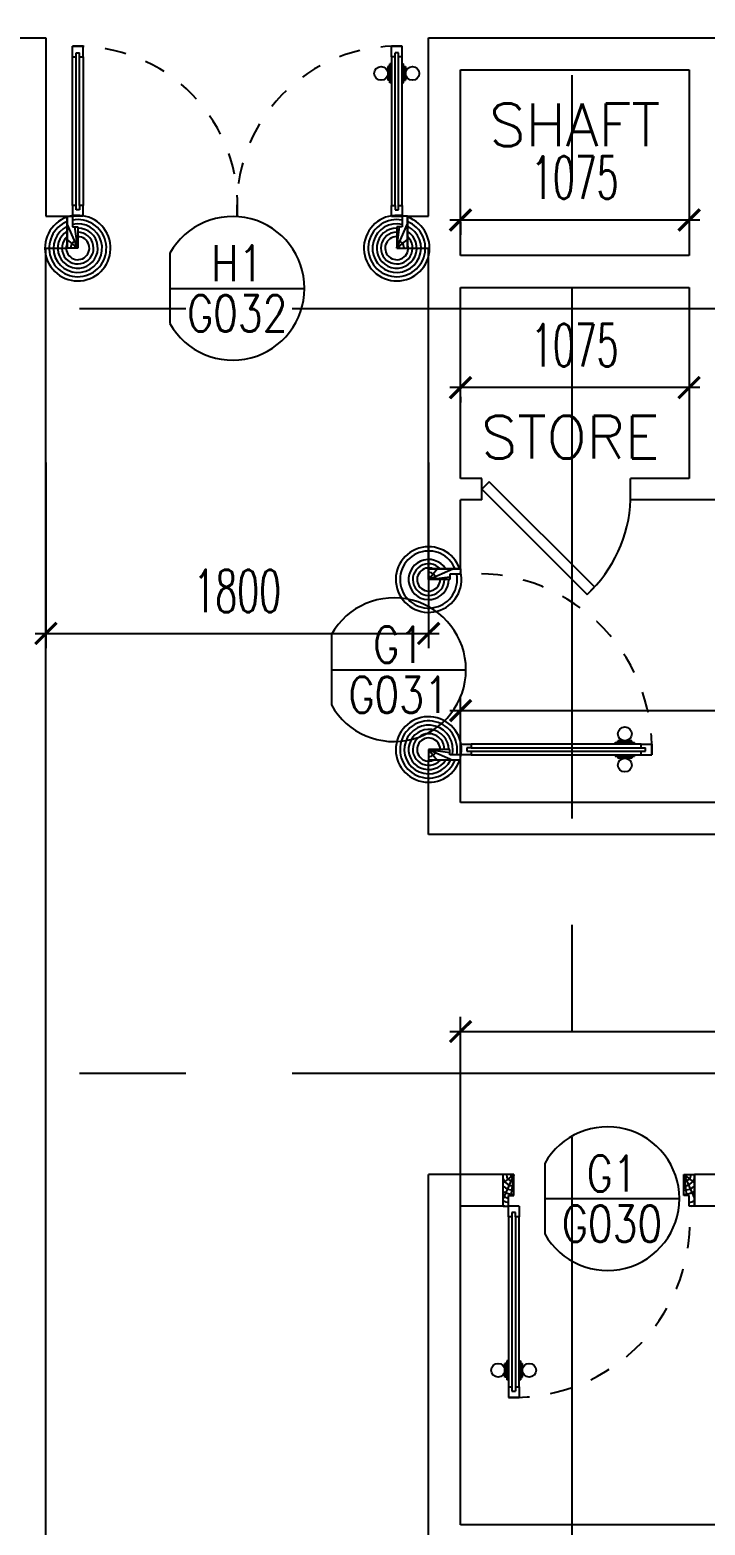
# Model space of a CAD drawing. Extents: x 417866.9 to 417960.2, y 43448 to 43538.2.
# Drawn here: x 417923.79 to 417926.96, y 43475.55 to 43482.59 of the extents above; entities that cross this region are included whole.
import ezdxf
from ezdxf.enums import TextEntityAlignment as Align

# ---------------------------------------------------------------- set-up
doc = ezdxf.new("R2010")
doc.units = 0
doc.header["$MEASUREMENT"] = 0
doc.header["$PDMODE"] = 3
doc.header["$PDSIZE"] = 0.1
doc.linetypes.add('CENTERX2', pattern=[4, 2.5, -0.5, 0.5, -0.5])
doc.linetypes.add('HIDDEN', pattern=[0.375, 0.25, -0.125])
doc.layers.get('0').update_dxf_attribs({"linetype": 'CONTINUOUS'})
doc.layers.get('DEFPOINTS').update_dxf_attribs({"linetype": 'CONTINUOUS'})
for name, color, linetype in [('AXES', 11, 'CENTERX2'), ('DIM', 4, 'CONTINUOUS'), ('DOOR', 4, 'CONTINUOUS'), ('DOOR-CR', 2, 'CONTINUOUS'), ('DOOR-NO', 3, 'CONTINUOUS'), ('EJ', 8, 'CONTINUOUS'), ('RM-NAME', 2, 'CONTINUOUS'), ('WALL', 2, 'CONTINUOUS')]:
    doc.layers.add(name, color=color, linetype=linetype)
doc.layers.get('EJ').off()
doc.styles.add('ROMANS', font='ROMANS.shx', dxfattribs={"width": 0.6})
doc.dimstyles.new('STANDARD in', dxfattribs={"dimtxt": 0.2, "dimasz": 0.1, "dimexe": 0.07, "dimexo": 0.05, "dimgap": 0.1, "dimtad": 1, "dimdec": 0, "dimlfac": 1000, "dimzin": 0, "dimdsep": 46, "dimtxsty": 'ROMANS', "dimblk": 'ARCHTICK', "dimcen": 0.05, "dimdle": 0.05, "dimclrd": 4, "dimclre": 4, "dimclrt": 2, "dimadec": 0, "dimazin": 0, "dimtfac": 1, "dimtdec": 0, "dimtmove": 2, "dimatfit": 3, "dimfxl": 0, "dimtolj": 1, "dimtzin": 0, "dimarcsym": 0})

# ---------------------------------------------------------------- blocks, each defined once
blk = doc.blocks.new('A$C5C1537D1')
at = {"layer": 'DOOR', "color": 0, "linetype": 'ByBlock'}
for p, q in [((25, 900), (25, 950)), ((75, 950), (25, 950)), ((25, 950), (75, 950)), ((42, 900), (42, 920)), ((42, 920), (58, 920)), ((58, 900), (58, 920)), ((75, 900), (75, 950)), ((1525, 900), (1525, 950)), ((1525, 950), (1575, 950)), ((1575, 950), (1525, 950)), ((1542, 900), (1542, 920)), ((1558, 920), (1542, 920)), ((1558, 900), (1558, 920)), ((1575, 900), (1575, 950)), ((25, 900), (42, 900)), ((58, 900), (75, 900)), ((1508.8, 855), (1508.8, 790.2)), ((1517.8, 855), (1508.8, 855)), ((1517.8, 777.6), (1517.8, 867.6)), ((1525, 867.6), (1517.8, 867.6)), ((1517.8, 855), (1517.8, 790.2)), ((1542, 900), (1525, 900)), ((1575, 900), (1558, 900)), ((1575, 867.6), (1582.2, 867.6)), ((1582.2, 777.6), (1582.2, 867.6)), ((1582.2, 855), (1582.2, 790.2)), ((1582.2, 855), (1591.2, 855)), ((1591.2, 855), (1591.2, 790.2)), ((1517.8, 790.2), (1508.8, 790.2)), ((1525, 777.6), (1517.8, 777.6)), ((1575, 777.6), (1582.2, 777.6)), ((1582.2, 790.2), (1591.2, 790.2)), ((0, 150), (25, 150)), ((0, 0), (0, 150)), ((25, 200), (25, 150)), ((42, 200), (25, 200)), ((25, 150), (25, 100)), ((75, 150), (25, 150)), ((42, 180), (42, 200)), ((58, 180), (42, 180)), ((58, 200), (58, 180)), ((75, 200), (58, 200)), ((75, 150), (75, 200)), ((1525, 150), (1525, 200)), ((1525, 200), (1542, 200)), ((1525, 150), (1575, 150)), ((1542, 200), (1542, 180)), ((1542, 180), (1558, 180)), ((1558, 180), (1558, 200)), ((1558, 200), (1575, 200)), ((1575, 200), (1575, 150)), ((1575, 150), (1575, 100)), ((1600, 150), (1575, 150)), ((1600, 0), (1600, 150)), ((25, 100), (50, 100)), ((50, 100), (50, 0)), ((1575, 100), (1550, 100)), ((1550, 100), (1550, 0)), ((50, 0), (0, 0)), ((1550, 0), (1600, 0))]:
    blk.add_line(p, q, dxfattribs=at)
at = {"layer": 'DOOR', "linetype": 'ByBlock'}
for p, q in [((25, 200), (25, 900)), ((42, 200), (42, 900)), ((58, 200), (58, 900)), ((75, 900), (75, 200)), ((1525, 900), (1525, 200)), ((1542, 200), (1542, 900)), ((1558, 200), (1558, 900)), ((1575, 200), (1575, 900))]:
    blk.add_line(p, q, dxfattribs=at)
at = {"layer": 'DOOR', "color": 9, "linetype": 'ByBlock'}
for p, q in [((50, 0), (0, 113.7)), ((50, 0), (36.6, 100)), ((1550, 0), (1600, 113.7)), ((1550, 0), (1563.4, 100)), ((50, 0), (0, 40.1)), ((1550, 0), (1600, 40.1))]:
    blk.add_line(p, q, dxfattribs=at)
at = {"layer": 'DOOR', "color": 0, "linetype": 'ByBlock'}
for centre in [(1476.5, 822.6), (1623.5, 822.6)]:
    blk.add_circle(centre, 32.4, dxfattribs=at)
at = {"layer": 'DOOR', "linetype": 'HIDDEN', "ltscale": 0.5}
for centre, start, end in [((50, 198.8), 356.27506, 91.90618), ((1550, 198.8), 88.09382, 183.72494)]:
    blk.add_arc(centre, 751.6, start, end, dxfattribs=at)
at = {"layer": 'DOOR', "color": 9, "linetype": 'ByBlock'}
for centre, radius, start, end in [((50, 0), 154.4, 103.71423, 108.89471), ((1550, 0), 154.4, 71.10529, 76.28577), ((50, 0), 134.4, 100.71998, 111.84015), ((50, 0), 114.4, 102.62257, 115.91616), ((50, 0), 94.4, 90, 121.98181), ((50, 0), 74.4, 90, 132.22357), ((1550, 0), 94.4, 58.01819, 90), ((1550, 0), 74.4, 47.77643, 90), ((1550, 0), 134.4, 68.15985, 79.28002), ((1550, 0), 114.4, 64.08384, 77.37743), ((50, 0), 54.4, 90, 156.79262), ((50, 0), 34.4, 90, 180), ((50, 0), 14.4, 90, 180), ((1550, 0), 54.4, 23.20738, 90), ((1550, 0), 34.4, 0, 90), ((1550, 0), 14.4, 0, 90)]:
    blk.add_arc(centre, radius, start, end, dxfattribs=at)
at = {"layer": 'WALL', "linetype": 'ByBlock'}
for p, q in [((0, 150), (0, 0)), ((1600, 150), (1600, 0))]:
    blk.add_line(p, q, dxfattribs=at)
blk = doc.blocks.new('DD1')
at = {"layer": 'DOOR-CR'}
blk.add_line((-316.5, 0), (316.5, 0), dxfattribs=at)
blk.add_lwpolyline([(-316.5, -165.7, 3.820224), (-316.5, 165.7)], format="xyb", close=True, dxfattribs=at)
at = {"layer": 'DOOR-NO', "color": 255, "style": 'ROMANS'}
for tag, width, p in [('G', 0.8, (-21.7, 155.8)), ('0000', 0.7, (-21.7, -135.5))]:
    blk.add_attdef(tag, text='', height=195.5, dxfattribs=dict(at, width=width)).set_placement(p, align=Align.MIDDLE)
blk = doc.blocks.new('DOOR90')
at = {"layer": 'DOOR', "color": 7, "linetype": 'ByBlock'}
for p, q in [((-150, 0), (0, 0)), ((-150, 0), (-150, -25)), ((0, -50), (-113.7, 0)), ((0, -50), (-40.1, 0)), ((0, -50), (0, 0)), ((-1000, -25), (-1050, -25)), ((-1050, -75), (-1050, -25)), ((-1050, -25), (-1050, -75)), ((-1000, -42), (-1020, -42)), ((-1020, -42), (-1020, -58)), ((-1000, -58), (-1020, -58)), ((-1000, -25), (-1000, -42)), ((-1000, -58), (-1000, -75)), ((-877.6, -17.8), (-967.6, -17.8)), ((-967.6, -25), (-967.6, -17.8)), ((-955, -8.8), (-890.2, -8.8)), ((-955, -17.8), (-955, -8.8)), ((-955, -17.8), (-890.2, -17.8)), ((-890.2, -17.8), (-890.2, -8.8)), ((-877.6, -25), (-877.6, -17.8)), ((-200, -25), (-150, -25)), ((-200, -42), (-200, -25)), ((-180, -42), (-200, -42)), ((-200, -58), (-180, -58)), ((-200, -75), (-200, -58)), ((-180, -58), (-180, -42)), ((-150, -25), (-100, -25)), ((-150, -75), (-150, -25)), ((-100, -25), (-100, -50)), ((0, -50), (-100, -36.6)), ((-100, -50), (0, -50)), ((-1000, -75), (-1050, -75)), ((-967.6, -75), (-967.6, -82.2)), ((-877.6, -82.2), (-967.6, -82.2)), ((-955, -82.2), (-890.2, -82.2)), ((-955, -82.2), (-955, -91.2)), ((-955, -91.2), (-890.2, -91.2)), ((-890.2, -82.2), (-890.2, -91.2)), ((-877.6, -75), (-877.6, -82.2)), ((-150, -75), (-200, -75)), ((-150, -875), (-100, -875)), ((-150, -900), (-150, -875)), ((-150, -900), (0, -900)), ((0, -900), (-150, -900)), ((0, -850), (-113.7, -900)), ((-100, -875), (-100, -850)), ((0, -850), (-100, -863.4)), ((-100, -850), (0, -850)), ((0, -850), (-40.1, -900)), ((0, -850), (0, -900))]:
    blk.add_line(p, q, dxfattribs=at)
at = {"layer": 'DOOR', "linetype": 'ByBlock'}
for p, q in [((-200, -25), (-1000, -25)), ((-200, -42), (-1000, -42)), ((-200, -58), (-1000, -58)), ((-1000, -75), (-200, -75))]:
    blk.add_line(p, q, dxfattribs=at)
at = {"layer": 'DOOR', "color": 7, "linetype": 'ByBlock'}
for centre in [(-922.6, 23.5), (-922.6, -123.5)]:
    blk.add_circle(centre, 32.4, dxfattribs=at)
for centre, radius, start, end in [((0, -50), 154.4, 161.10529, 166.28577), ((0, -50), 94.4, 148.01819, 180), ((0, -50), 134.4, 158.15985, 169.28002), ((0, -50), 114.4, 154.08384, 167.37743), ((0, -50), 74.4, 137.77643, 180), ((0, -50), 54.4, 113.20738, 180), ((0, -50), 34.4, 90, 180), ((0, -50), 14.4, 90, 180), ((0, -850), 154.4, 193.71423, 198.89471), ((0, -850), 134.4, 190.71998, 201.84015), ((0, -850), 94.4, 180, 211.98181), ((0, -850), 74.4, 180, 222.22357), ((0, -850), 54.4, 180, 246.79262), ((0, -850), 34.4, 180, 270), ((0, -850), 14.4, 180, 270)]:
    blk.add_arc(centre, radius, start, end, dxfattribs=at)
at = {"layer": 'DOOR', "linetype": 'HIDDEN', "ltscale": 0.5}
blk.add_arc((-222.2, -50), 828.2, 178.27012, 275.00304, dxfattribs=at)
blk = doc.blocks.new('RM2')
at = {"layer": 'RM-NAME', "style": 'ROMANS'}
blk.add_text('SHAFT', height=200, dxfattribs=at).set_placement((0, 0), align=Align.MIDDLE)
blk = doc.blocks.new('_ARCHTICK')
at = {"color": 0, "linetype": 'ByBlock', "const_width": 0.15}
blk.add_lwpolyline([(-0.5, -0.5), (0.5, 0.5)], dxfattribs=at)
blk = doc.blocks.new('*D230')
at = {"layer": 'DEFPOINTS', "color": 0}
for p in [(417930.0366, 43477.8715), (417930.0366, 43476.103), (417925.8116, 43475.7792)]:
    blk.add_point(p, dxfattribs=at)
at = {"layer": 'DIM', "color": 4, "lineweight": -2}
for p, q in [((417925.8116, 43475.8292), (417925.8116, 43477.9415)), ((417930.0366, 43476.153), (417930.0366, 43477.9415)), ((417925.7616, 43477.8715), (417930.0866, 43477.8715))]:
    blk.add_line(p, q, dxfattribs=at)
at = {"layer": 'DIM', "color": 4, "lineweight": -2, "xscale": 0.1, "yscale": 0.1, "zscale": 0.1, "rotation": 180}
blk.add_blockref('_ARCHTICK', (417925.8116, 43477.8715), dxfattribs=at)
at = {"layer": 'DIM', "color": 4, "lineweight": -2, "xscale": 0.1, "yscale": 0.1, "zscale": 0.1}
blk.add_blockref('_ARCHTICK', (417930.0366, 43477.8715), dxfattribs=at)
at = {"layer": 'DIM', "color": 2, "insert": (417927.9241, 43478.0715), "char_height": 0.2, "attachment_point": 5, "style": 'ROMANS'}
blk.add_mtext('\\A1;4225', dxfattribs=at)
blk = doc.blocks.new('*D232')
at = {"layer": 'DEFPOINTS', "color": 0}
for p in [(417930.0366, 43479.6257), (417930.0366, 43479.3824), (417925.8116, 43478.9493)]:
    blk.add_point(p, dxfattribs=at)
at = {"layer": 'DIM', "color": 4, "lineweight": -2}
for p, q in [((417930.0366, 43479.5757), (417930.0366, 43479.3124)), ((417925.8116, 43478.9993), (417925.8116, 43479.4524)), ((417925.7616, 43479.3824), (417930.0866, 43479.3824))]:
    blk.add_line(p, q, dxfattribs=at)
at = {"layer": 'DIM', "color": 4, "lineweight": -2, "xscale": 0.1, "yscale": 0.1, "zscale": 0.1, "rotation": 180}
blk.add_blockref('_ARCHTICK', (417925.8116, 43479.3824), dxfattribs=at)
at = {"layer": 'DIM', "color": 4, "lineweight": -2, "xscale": 0.1, "yscale": 0.1, "zscale": 0.1}
blk.add_blockref('_ARCHTICK', (417930.0366, 43479.3824), dxfattribs=at)
at = {"layer": 'DIM', "color": 2, "insert": (417927.9241, 43479.5824), "char_height": 0.2, "attachment_point": 5, "style": 'ROMANS'}
blk.add_mtext('\\A1;4225', dxfattribs=at)
blk = doc.blocks.new('*D465')
at = {"layer": 'DEFPOINTS', "color": 0}
for p in [(417925.8116, 43480.9095), (417925.8116, 43480.9029), (417926.8866, 43480.9095)]:
    blk.add_point(p, dxfattribs=at)
at = {"layer": 'DIM', "color": 4, "lineweight": -2}
for p, q in [((417926.9366, 43480.9029), (417925.7616, 43480.9029)), ((417925.8116, 43480.8595), (417925.8116, 43480.8329)), ((417926.8866, 43480.8595), (417926.8866, 43480.8329))]:
    blk.add_line(p, q, dxfattribs=at)
at = {"layer": 'DIM', "color": 4, "lineweight": -2, "xscale": 0.1, "yscale": 0.1, "zscale": 0.1, "rotation": 180}
blk.add_blockref('_ARCHTICK', (417925.8116, 43480.9029), dxfattribs=at)
at = {"layer": 'DIM', "color": 4, "lineweight": -2, "xscale": 0.1, "yscale": 0.1, "zscale": 0.1}
blk.add_blockref('_ARCHTICK', (417926.8866, 43480.9029), dxfattribs=at)
at = {"layer": 'DIM', "color": 2, "insert": (417926.3491, 43481.1029), "char_height": 0.2, "attachment_point": 5, "style": 'ROMANS'}
blk.add_mtext('\\A1;1075', dxfattribs=at)
blk = doc.blocks.new('*D464')
at = {"layer": 'DEFPOINTS', "color": 0}
for p in [(417925.8116, 43481.7311), (417926.8866, 43481.7311), (417925.8116, 43481.6919)]:
    blk.add_point(p, dxfattribs=at)
at = {"layer": 'DIM', "color": 4, "lineweight": -2}
for p, q in [((417926.9366, 43481.6919), (417925.7616, 43481.6919)), ((417925.8116, 43481.6811), (417925.8116, 43481.6219)), ((417926.8866, 43481.6811), (417926.8866, 43481.6219))]:
    blk.add_line(p, q, dxfattribs=at)
at = {"layer": 'DIM', "color": 4, "lineweight": -2, "xscale": 0.1, "yscale": 0.1, "zscale": 0.1, "rotation": 180}
blk.add_blockref('_ARCHTICK', (417925.8116, 43481.6919), dxfattribs=at)
at = {"layer": 'DIM', "color": 4, "lineweight": -2, "xscale": 0.1, "yscale": 0.1, "zscale": 0.1}
blk.add_blockref('_ARCHTICK', (417926.8866, 43481.6919), dxfattribs=at)
at = {"layer": 'DIM', "color": 2, "insert": (417926.3491, 43481.8919), "char_height": 0.2, "attachment_point": 5, "style": 'ROMANS'}
blk.add_mtext('\\A1;1075', dxfattribs=at)
blk = doc.blocks.new('*D234')
at = {"layer": 'DEFPOINTS', "color": 0}
for p in [(417923.8616, 43480.6002), (417925.6616, 43480.6002), (417925.6616, 43479.7456)]:
    blk.add_point(p, dxfattribs=at)
at = {"layer": 'DIM', "color": 4, "lineweight": -2}
for p, q in [((417923.8616, 43480.5502), (417923.8616, 43479.6756)), ((417925.6616, 43480.5502), (417925.6616, 43479.6756)), ((417923.8116, 43479.7456), (417925.7116, 43479.7456))]:
    blk.add_line(p, q, dxfattribs=at)
at = {"layer": 'DIM', "color": 4, "lineweight": -2, "xscale": 0.1, "yscale": 0.1, "zscale": 0.1, "rotation": 180}
blk.add_blockref('_ARCHTICK', (417923.8616, 43479.7456), dxfattribs=at)
at = {"layer": 'DIM', "color": 4, "lineweight": -2, "xscale": 0.1, "yscale": 0.1, "zscale": 0.1}
blk.add_blockref('_ARCHTICK', (417925.6616, 43479.7456), dxfattribs=at)
at = {"layer": 'DIM', "color": 2, "insert": (417924.7616, 43479.9456), "char_height": 0.2, "attachment_point": 5, "style": 'ROMANS'}
blk.add_mtext('\\A1;1800', dxfattribs=at)

msp = doc.modelspace()

# ---------------------------------------------------------------- linework, layer by layer
at = {"layer": 'AXES'}
for p, q in [((417926.3366, 43466.8743), (417926.3366, 43525.6943)), ((417959.5194, 43481.2743), (417889.6966, 43481.2743)), ((417959.5194, 43477.6743), (417889.6966, 43477.6743))]:
    msp.add_line(p, q, dxfattribs=at)
at = {"layer": 'DOOR'}
for p, q in [((417925.947, 43480.4597), (417925.9116, 43480.4243)), ((417926.442, 43479.9647), (417925.947, 43480.4597)), ((417925.9116, 43480.4243), (417926.4066, 43479.9294)), ((417926.4066, 43479.9294), (417926.442, 43479.9647))]:
    msp.add_line(p, q, dxfattribs=at)
msp.add_arc((417925.972, 43480.3993), 0.6401, 312.76214, 357.76185, dxfattribs=at)
at = {"layer": 'WALL'}
for p, q in [((417915.5366, 43482.5493), (417923.8616, 43482.5493)), ((417923.8616, 43482.5493), (417923.8616, 43481.7095)), ((417925.6616, 43482.5493), (417929.8616, 43482.5493)), ((417925.6616, 43481.7095), (417925.6616, 43482.5493)), ((417925.6616, 43482.3743), (417925.6616, 43482.3993)), ((417925.8116, 43482.3743), (417925.8116, 43482.3993)), ((417925.8116, 43482.3993), (417926.8866, 43482.3993)), ((417925.8116, 43481.5243), (417925.8116, 43482.3743)), ((417926.8866, 43482.3993), (417926.8866, 43481.5243)), ((417923.8616, 43481.7095), (417923.9616, 43481.7095)), ((417923.9616, 43481.5595), (417923.9616, 43481.7095)), ((417925.5616, 43481.7095), (417925.6616, 43481.7095)), ((417925.5616, 43481.5595), (417925.5616, 43481.7095)), ((417923.8616, 43472.5993), (417923.8616, 43481.5595)), ((417923.8616, 43481.5595), (417923.9616, 43481.5595)), ((417925.5616, 43481.5595), (417925.6616, 43481.5595)), ((417925.6616, 43480.0493), (417925.6616, 43481.5595)), ((417926.8866, 43481.5243), (417925.8116, 43481.5243)), ((417925.8116, 43481.3743), (417926.8866, 43481.3743)), ((417925.8116, 43480.4743), (417925.8116, 43481.3743)), ((417926.8866, 43481.3743), (417926.8866, 43480.4743)), ((417925.9116, 43480.4743), (417925.8116, 43480.4743)), ((417925.9116, 43480.3743), (417925.9116, 43480.4743)), ((417926.6116, 43480.3743), (417926.6116, 43480.4743)), ((417926.8866, 43480.4743), (417926.6116, 43480.4743)), ((417925.9116, 43480.3743), (417925.8116, 43480.3743)), ((417925.8116, 43480.0493), (417925.8116, 43480.3743)), ((417927.0366, 43480.3743), (417926.6116, 43480.3743)), ((417925.8116, 43480.0493), (417925.6616, 43480.0493)), ((417925.8116, 43479.1493), (417925.6616, 43479.1493)), ((417925.6616, 43478.7993), (417925.6616, 43479.1493)), ((417925.8116, 43478.9493), (417925.8116, 43479.1493)), ((417930.0366, 43478.9493), (417925.8116, 43478.9493)), ((417927.2366, 43478.7993), (417925.6616, 43478.7993)), ((417925.6616, 43473.8313), (417925.6616, 43477.1993)), ((417926.0116, 43477.1993), (417925.6616, 43477.1993)), ((417926.0116, 43477.0493), (417926.0116, 43477.1993)), ((417926.9116, 43477.0493), (417926.9116, 43477.1993)), ((417927.2366, 43477.1993), (417926.9116, 43477.1993)), ((417925.8116, 43475.5493), (417925.8116, 43477.0493)), ((417926.0116, 43477.0493), (417925.8116, 43477.0493)), ((417927.3866, 43477.0493), (417926.9116, 43477.0493)), ((417930.0366, 43475.5493), (417925.8116, 43475.5493))]:
    msp.add_line(p, q, dxfattribs=at)

# ---------------------------------------------------------------- block references
at = {"layer": 'DOOR', "color": 0, "xscale": 0.001000000047497451, "yscale": 0.0009999999892897904, "zscale": 0.001}
msp.add_blockref('A$C5C1537D1', (417923.9616, 43481.5595), dxfattribs=at)
at = {"layer": 'DOOR', "color": 0, "yscale": 0.0009999999892897904, "zscale": 0.001}
for p, xscale, rotation in [((417925.6616, 43479.1493), 0.001000000047497451, 180), ((417926.0116, 43477.1993), 0.0009999999892897904, 90)]:
    msp.add_blockref('DOOR90', p, dxfattribs=dict(at, xscale=xscale, rotation=rotation))
at = {"layer": 'DOOR-NO'}
ref = msp.add_blockref('DD1', (417924.7616, 43481.3702), dxfattribs=dict(at, xscale=0.001000000047497451, yscale=0.0009999999892897904, zscale=0.001))
ref.add_attrib('G', 'H1', dxfattribs={"height": 0.17, "style": 'ROMANS', "width": 0.8}).set_placement((417924.7616, 43481.4882), align=Align.MIDDLE)
ref.add_attrib('000', 'G032', dxfattribs={"height": 0.17, "style": 'ROMANS', "width": 0.8}).set_placement((417924.7616, 43481.2524), align=Align.MIDDLE)
ref = msp.add_blockref('DD1', (417925.5206, 43479.5749), dxfattribs=dict(at, xscale=0.001000000047497451, yscale=0.0009999999892897904, zscale=0.001))
ref.add_attrib('G', 'G1', dxfattribs={"height": 0.17, "style": 'ROMANS', "width": 0.8}).set_placement((417925.5206, 43479.6929), align=Align.MIDDLE)
ref.add_attrib('000', 'G031', dxfattribs={"height": 0.17, "style": 'ROMANS', "width": 0.8}).set_placement((417925.5206, 43479.457), align=Align.MIDDLE)
ref = msp.add_blockref('DD1', (417926.5242, 43477.0849), dxfattribs=dict(at, xscale=0.001000000047497451, yscale=0.0009999999892897904, zscale=0.001))
ref.add_attrib('G', 'G1', dxfattribs={"height": 0.17, "style": 'ROMANS', "width": 0.8}).set_placement((417926.5242, 43477.2028), align=Align.MIDDLE)
ref.add_attrib('000', 'G030', dxfattribs={"height": 0.17, "style": 'ROMANS', "width": 0.8}).set_placement((417926.5242, 43476.967), align=Align.MIDDLE)
at = {"layer": 'EJ', "xscale": 0.001000000047497451, "yscale": 0.0009999999892897904, "zscale": 0.001}
msp.add_blockref('RM2', (417926.3491, 43482.1398), dxfattribs=at)

# ---------------------------------------------------------------- texts
at = {"layer": 'RM-NAME', "style": 'ROMANS'}
msp.add_text('STORE', height=0.2, dxfattribs=at).set_placement((417926.3277, 43480.6698), align=Align.MIDDLE)

# ---------------------------------------------------------------- dimensions: what is measured, and where the dimension line sits
at = {"layer": 'DIM'}
for base, p1, p2, picture, middle in [((417925.8116, 43481.6919), (417926.8866, 43481.7311), (417925.8116, 43481.7311), '*D464', (417926.3491, 43481.8919)), ((417925.8116, 43480.9029), (417926.8866, 43480.9095), (417925.8116, 43480.9095), '*D465', (417926.3491, 43481.1029)), ((417925.6616, 43479.7456), (417923.8616, 43480.6002), (417925.6616, 43480.6002), '*D234', (417924.7616, 43479.9456)), ((417930.0366, 43479.3824), (417925.8116, 43478.9493), (417930.0366, 43479.6257), '*D232', (417927.9241, 43479.5824)), ((417930.0366, 43477.8715), (417925.8116, 43475.7792), (417930.0366, 43476.103), '*D230', (417927.9241, 43478.0715))]:
    dim = msp.add_linear_dim(base=base, p1=p1, p2=p2, dimstyle='STANDARD in', dxfattribs=at)
    dim.commit()
    dim.dimension.update_dxf_attribs({"geometry": picture, "text_midpoint": middle})

doc.saveas('drawing.dxf')
